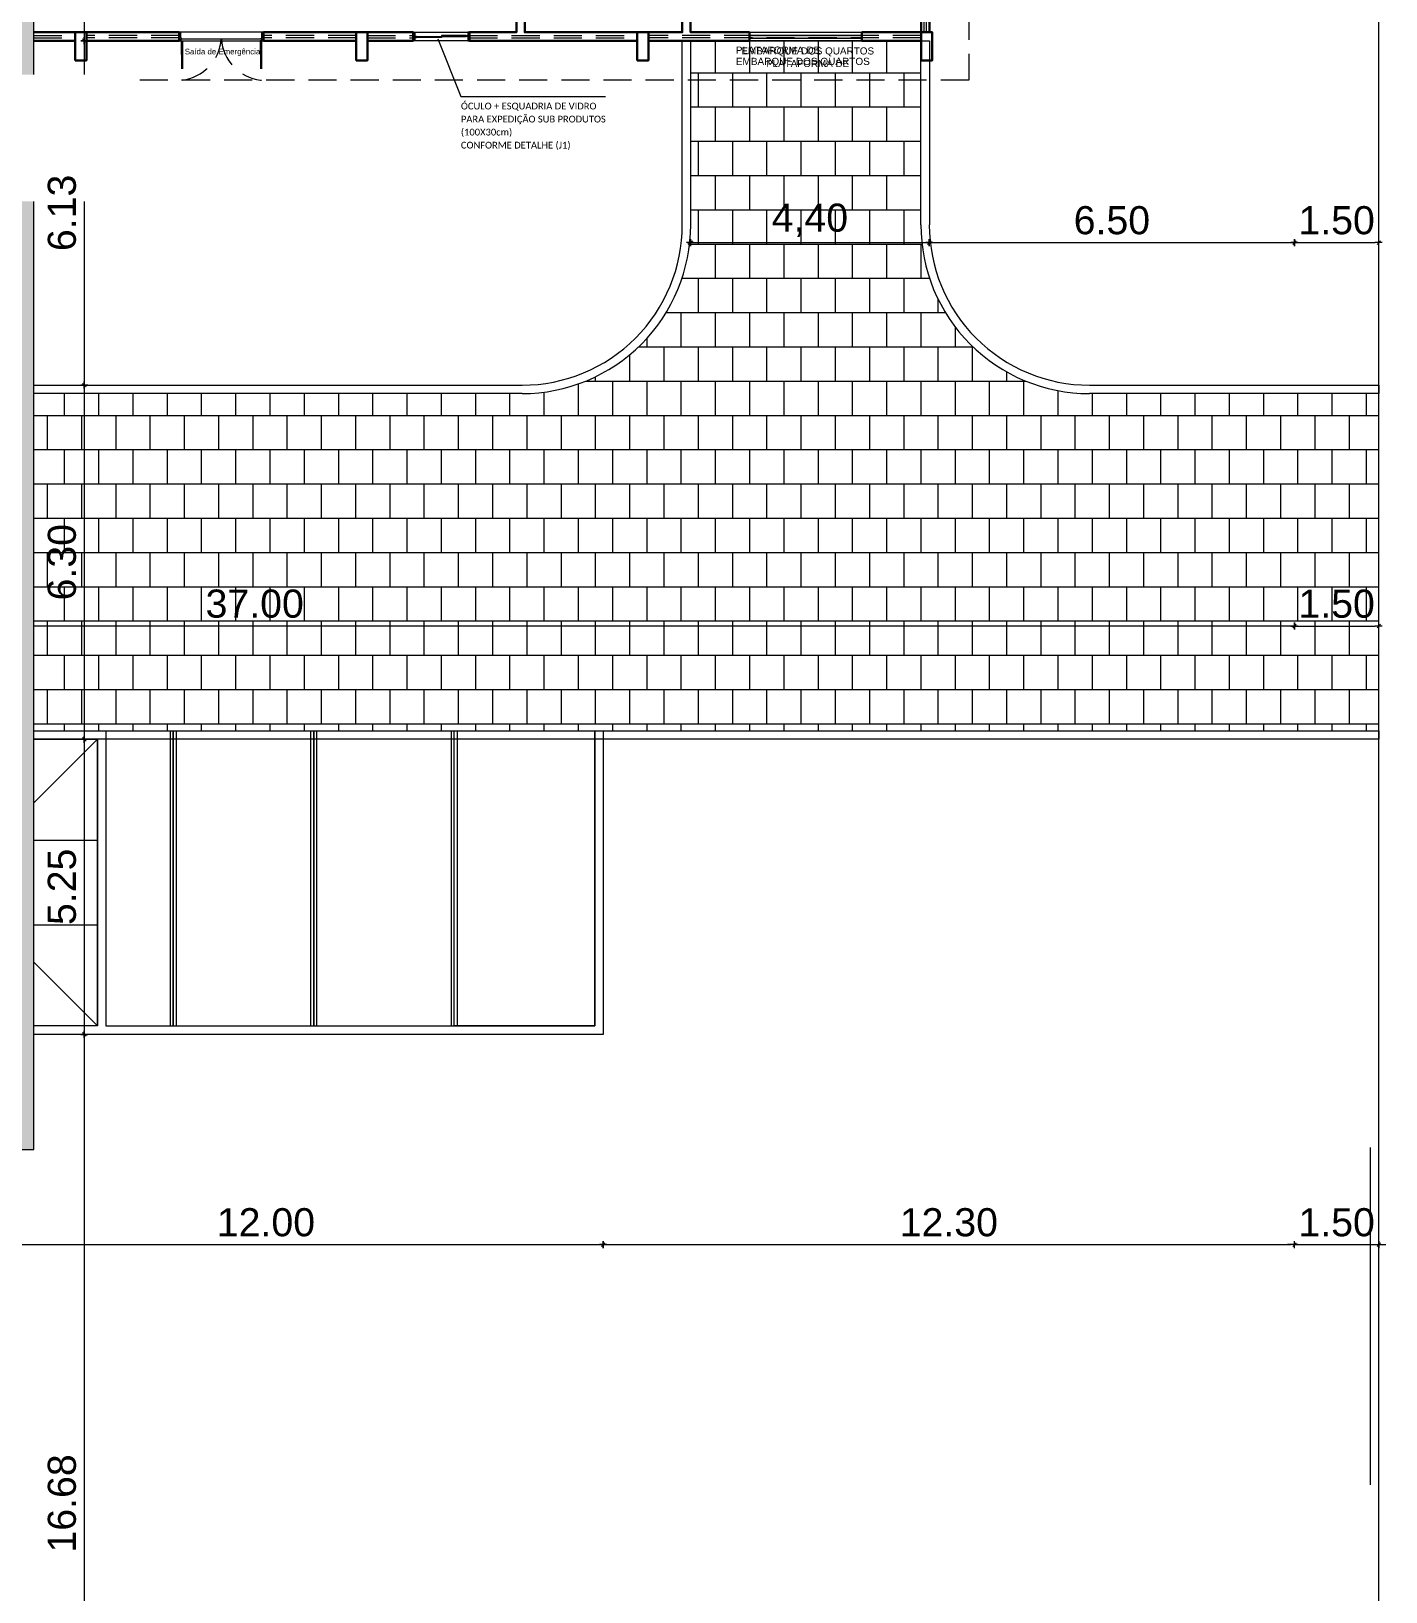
# Model space of a CAD drawing. Header units: metres. Extents: x 147 to 427, y -16 to 162.
# Drawn here: x 337.12 to 361.23, y 71.58 to 99.34 of the extents above; entities that cross this region are included whole.
import ezdxf

# ---------------------------------------------------------------- set-up
doc = ezdxf.new("R2010")
doc.units = ezdxf.units.M
doc.linetypes.add('IMPORT-Dashed _3_', pattern=[0.75, 0.5, -0.25])
doc.layers.add('1053_ARQ_BASE_MATADOURO_dwg', color=7, linetype='Continuous', lineweight=5, true_color=0x767676)
for name, color, linetype, lineweight in [('A-COTAS', 7, 'Continuous', 9), ('A-DETL', 7, 'Continuous', 5), ('A-DETL-GENF', 7, 'Continuous', 5), ('A-ESQ-PORTAS', 7, 'Continuous', 20), ('A-ESTRUTURA', 7, 'Continuous', 30), ('A-Hachuras', 7, 'Continuous', 5), ('A-PAREDE', 7, 'Continuous', 30), ('A-PISO', 7, 'Continuous', 5), ('A-PROJEÇÃO', 7, 'IMPORT-Dashed _3_', 15), ('A-TEXTO1', 7, 'Continuous', 5), ('A-VISTA01', 7, 'Continuous', 20), ('A-VISTA03', 7, 'Continuous', 9), ('A_PROJEÇÃO', 7, 'IMPORT-Dashed _3_', 5), ('G-ANNO-TEXT', 7, 'Continuous', 5), ('PDF_Text', 7, 'Continuous', 5)]:
    doc.layers.add(name, color=color, linetype=linetype, lineweight=lineweight)
doc.styles.add('Arial', font='arial.ttf', dxfattribs={"height": 0.1})
doc.styles.add('Arial_14', font='arial.ttf', dxfattribs={"height": 0.125436})
doc.styles.add('Arial_15', font='arial.ttf', dxfattribs={"height": 0.126202})
doc.styles.add('Arial_2', font='arial.ttf', dxfattribs={"height": 0.1275})
doc.styles.add('Arial_4', font='arial.ttf', dxfattribs={"height": 0.5})
doc.styles.add('Calibri_3', font='calibri.ttf', dxfattribs={"height": 0.12})
doc.styles.add('Century Gothic_B_2', font='GOTHICB.TTF', dxfattribs={"height": 1.5})

# ---------------------------------------------------------------- blocks, each defined once
blk = doc.blocks.new('1053_ARQ_BASE_MATADOURO_dwg_PORTA 150-4039615-TÉRREO 1_20 - Dependente 1')
at = {"layer": 'A-ESQ-PORTAS', "color": 253, "true_color": 0xaaaaaa}
for p, q in [((0.055, 0.853), (0.035, 0.853)), ((1.441, 0.853), (1.461, 0.853)), ((0.03, 0.125), (1.47, 0.125)), ((0.037, 0.15), (0.057, 0.15))]:
    blk.add_line(p, q, dxfattribs=at)
at = {"layer": 'A-ESQ-PORTAS', "color": 253, "true_color": 0xaaaaaa, "flags": 128}
for points in [[(1.463, 0.15), (1.443, 0.15), (0.03, 0.15), (0, 0.15)], [(0, 0), (0.03, 0), (1.47, 0), (1.5, 0)], [(0.03, 0.115), (0.03, 0.15), (0.03, 0.115), (0.04, 0.115), (0.04, 0.105), (0.03, 0.105), (0.03, 0)], [(1.47, 0.115), (1.46, 0.115), (1.46, 0.105), (1.47, 0.105), (1.47, 0)], [(1.5, 0.15), (1.47, 0.15), (1.47, 0.115), (1.47, 0.15)]]:
    blk.add_lwpolyline(points, dxfattribs=at)
at = {"layer": 'A-ESQ-PORTAS', "color": 253, "true_color": 0xaaaaaa}
for centre, start, end in [((0.033, 0.151), 90, 270), ((0.033, 0.151), 270, 90), ((1.467, 0.151), 90, 270), ((1.467, 0.151), 270, 90)]:
    blk.add_arc(centre, 0.003, start, end, dxfattribs=at)
at = {"layer": 'A-PROJEÇÃO', "color": 253, "true_color": 0xaaaaaa}
for p, q in [((0.037, 0.15), (0.035, 0.853)), ((0.057, 0.15), (0.055, 0.853)), ((1.443, 0.15), (1.441, 0.853)), ((1.463, 0.15), (1.461, 0.853))]:
    blk.add_line(p, q, dxfattribs=at)
for centre, start, end in [((-0.046, 0.061), 4.57, 82.747), ((1.546, 0.061), 97.253, 175.43)]:
    blk.add_arc(centre, 0.798, start, end, dxfattribs=at)
blk = doc.blocks.new('1053_ARQ_BASE_MATADOURO_dwg_Porta_de_Rolo-4039616-TÉRREO 1_20 - Dependente 1')
at = {"layer": 'A-ESQ-PORTAS', "true_color": 0xe2e2e2}
blk.add_hatch(color=254, dxfattribs=at).paths.add_polyline_path([(207811.35, 9278517.387), (207811.35, 9278517.337), (207813.35, 9278517.337), (207813.35, 9278517.387)])
at = {"layer": 'A-ESQ-PORTAS', "color": 253, "true_color": 0xaaaaaa, "flags": 128}
blk.add_lwpolyline([(207811.35, 9278517.337), (207813.35, 9278517.337), (207813.35, 9278517.387), (207811.35, 9278517.387)], close=True, dxfattribs=at)
blk = doc.blocks.new('1053_ARQ_BASE_MATADOURO_dwg_PU-Tick-4039619-TÉRREO 1_20 - Dependente 1')
at = {"layer": 'A-COTAS', "color": 253, "true_color": 0xaaaaaa}
for p, q in [((1, 0), (-1, 0)), ((-0.5, -0.5), (0.5, 0.5)), ((0, -1), (0, 1))]:
    blk.add_line(p, q, dxfattribs=at)
blk = doc.blocks.new('1053_ARQ_BASE_MATADOURO_dwg_arq geral tgov-4039641-TÉRREO 1_20 - Dependente 1')
at = {"color": 253, "lineweight": 5, "true_color": 0xaaaaaa}
for p, q in [((38.567, 9.856), (47.259, 9.856)), ((47.259, 9.706), (38.567, 9.706)), ((62.5, -9.706), (62.5, -3.556)), ((62.35, -9.706), (62.35, -3.706))]:
    blk.add_line(p, q, dxfattribs=at)
at = {"color": 253, "lineweight": 5, "true_color": 0xaaaaaa, "flags": 128}
blk.add_lwpolyline([(-62.5, 40), (-62.5, -40), (62.5, -40), (62.5, 40)], close=True, dxfattribs=at)
for points in [[(50.107, 12.708), (50.107, 15.983), (50.255, 15.983), (50.255, 12.708)], [(54.355, 15.633), (54.355, 15.983), (50.255, 15.983)], [(54.352, 12.708), (54.352, 15.983), (54.505, 15.983), (54.505, 12.708)], [(57.35, 9.856), (62.5, 9.856), (62.5, 9.706), (57.35, 9.706)], [(38.567, 3.707), (62.5, 3.707), (62.5, 3.556), (38.567, 3.556)]]:
    blk.add_lwpolyline(points, dxfattribs=at)
at = {"color": 253, "lineweight": 5, "true_color": 0xaaaaaa}
for centre, radius, start, end in [((47.257, 12.706), 2.85, 270.0393, 0.0408), ((47.257, 12.706), 3, 270.0393, 0.0408), ((57.352, 12.706), 3, 179.9592, 269.9607), ((57.352, 12.706), 2.85, 179.9592, 269.9607)]:
    blk.add_arc(centre, radius, start, end, dxfattribs=at)
at = {"layer": 'A-COTAS', "color": 253, "true_color": 0xaaaaaa}
for p, q in [((39.466, 25.126), (39.466, 16.046)), ((39.466, 15.921), (39.466, 9.918)), ((50.317, 12.391), (54.439, 12.391)), ((54.564, 12.391), (60.938, 12.391)), ((61.063, 12.391), (62.437, 12.391)), ((39.466, 9.793), (39.466, 3.619)), ((60.938, 5.571), (38.567, 5.571)), ((61.063, 5.571), (62.437, 5.571)), ((39.466, 3.494), (39.466, -1.631)), ((39.466, -1.756), (39.466, -18.316)), ((36.761, -5.433), (48.637, -5.433)), ((61, -5.433), (62.5, -5.433)), ((62.562, -5.433), (62.625, -5.433))]:
    blk.add_line(p, q, dxfattribs=at)
at = {"layer": 'A-COTAS', "color": 253, "true_color": 0xaaaaaa, "flags": 128}
blk.add_lwpolyline([(48.762, -5.433), (60.938, -5.433), (60.875, -5.433)], dxfattribs=at)
at = {"layer": 'A-ESQ-PORTAS', "color": 253, "true_color": 0xaaaaaa}
for p, q in [((38.567, 3.707), (39.849, 3.707)), ((39.699, 1.757), (38.567, 1.757)), ((38.567, -0.411), (39.699, -1.543))]:
    blk.add_line(p, q, dxfattribs=at)
at = {"layer": 'A-ESQ-PORTAS', "color": 253, "true_color": 0xaaaaaa, "flags": 128}
for points in [[(39.849, -1.543), (48.549, -1.543), (48.549, 3.707), (48.699, 3.707), (48.699, 3.557), (48.699, -1.693), (38.567, -1.693)], [(38.567, 3.557), (39.699, 3.557), (39.699, -1.543), (38.567, -1.543)], [(39.699, -1.543), (39.699, 3.557), (38.567, 2.424)], [(38.567, 0.257), (39.699, 0.257), (39.699, 1.757)]]:
    blk.add_lwpolyline(points, dxfattribs=at)
at = {"layer": 'A-ESTRUTURA', "color": 253, "true_color": 0xaaaaaa, "flags": 128}
for points in [[(39.305, 15.633), (39.305, 16.133), (39.505, 16.133), (39.505, 15.633)], [(44.305, 15.633), (44.305, 16.133), (44.505, 16.133), (44.505, 15.633)], [(49.305, 15.633), (49.305, 16.133), (49.505, 16.133), (49.505, 15.633)], [(54.355, 15.633), (54.355, 16.133), (54.555, 16.133), (54.555, 15.633)]]:
    blk.add_lwpolyline(points, close=True, dxfattribs=at)
at = {"layer": 'A-Hachuras', "color": 253, "true_color": 0xaaaaaa, "flags": 128}
for points in [[(39.849, 3.707), (39.849, -1.543), (41.049, -1.543), (41.049, 3.707)], [(40.999, -1.543), (40.999, 3.707), (41.099, 3.707), (41.099, -1.543)], [(41.049, 3.707), (41.049, -1.543), (43.549, -1.543), (43.549, 3.707), (43.549, -1.543), (46.049, -1.543), (46.049, 3.707)], [(43.499, -1.543), (43.499, 3.707), (43.599, 3.707), (43.599, -1.543)], [(45.999, -1.543), (45.999, 3.707), (46.099, 3.707), (46.099, -1.543)], [(48.549, 3.707), (48.549, -1.543), (46.049, -1.543), (46.049, 3.707)]]:
    blk.add_lwpolyline(points, dxfattribs=at)
at = {"layer": 'A-PAREDE', "color": 253, "true_color": 0xaaaaaa}
for p, q in [((54.505, 25.038), (54.505, 16.133)), ((39.305, 16.133), (38.567, 16.133)), ((38.567, 15.983), (39.305, 15.983))]:
    blk.add_line(p, q, dxfattribs=at)
at = {"layer": 'A-PAREDE', "color": 253, "true_color": 0xaaaaaa, "flags": 128}
for points in [[(49.505, 25.038), (50.105, 25.038), (50.105, 23.038), (50.255, 23.038), (50.255, 25.038), (54.355, 25.038), (54.355, 16.133), (53.302, 16.133), (53.302, 15.983), (54.355, 15.983)], [(49.505, 15.983), (51.302, 15.983), (51.302, 16.133), (50.255, 16.133), (50.255, 17.038), (50.105, 17.038), (50.105, 16.133), (49.505, 16.133)], [(49.305, 16.133), (47.305, 16.133), (47.305, 16.723), (47.155, 16.723), (47.155, 16.133), (46.567, 16.133), (46.32, 16.133)], [(39.505, 15.983), (41.155, 15.983), (41.155, 16.133), (39.505, 16.133)], [(44.305, 16.133), (42.655, 16.133), (42.655, 15.983), (44.305, 15.983)], [(44.505, 15.983), (45.32, 15.983), (45.32, 16.133), (44.505, 16.133)], [(49.305, 15.983), (47.305, 15.983), (46.567, 15.983), (46.32, 15.983), (46.32, 16.133)]]:
    blk.add_lwpolyline(points, dxfattribs=at)
at = {"layer": 'A-PISO', "color": 253, "true_color": 0xaaaaaa}
for p, q in [((51.29, 16.133), (53.302, 16.133)), ((50.699, 15.414), (50.699, 15.983)), ((51.29, 15.983), (53.302, 15.983)), ((51.308, 15.414), (51.308, 15.983)), ((51.918, 15.414), (51.918, 15.983)), ((52.528, 15.414), (52.528, 15.983)), ((53.137, 15.414), (53.137, 15.983)), ((53.747, 15.414), (53.747, 15.983)), ((50.255, 15.414), (54.354, 15.414)), ((50.394, 14.805), (50.394, 15.414)), ((51.004, 14.805), (51.004, 15.414)), ((51.613, 14.805), (51.613, 15.414)), ((52.223, 14.805), (52.223, 15.414)), ((52.832, 14.805), (52.832, 15.414)), ((53.442, 14.805), (53.442, 15.414)), ((54.052, 14.805), (54.052, 15.414)), ((50.256, 14.805), (54.354, 14.805)), ((50.699, 14.195), (50.699, 14.805)), ((51.308, 14.195), (51.308, 14.805)), ((51.918, 14.195), (51.918, 14.805)), ((52.528, 14.195), (52.528, 14.805)), ((53.137, 14.195), (53.137, 14.805)), ((53.747, 14.195), (53.747, 14.805)), ((50.256, 14.195), (54.353, 14.195)), ((50.394, 13.585), (50.394, 14.195)), ((51.004, 13.585), (51.004, 14.195)), ((51.613, 13.585), (51.613, 14.195)), ((52.223, 13.585), (52.223, 14.195)), ((52.832, 13.585), (52.832, 14.195)), ((53.442, 13.585), (53.442, 14.195)), ((54.052, 13.585), (54.052, 14.195)), ((50.257, 13.585), (54.353, 13.585)), ((50.699, 12.976), (50.699, 13.585)), ((51.308, 12.976), (51.308, 13.585)), ((51.918, 12.976), (51.918, 13.585)), ((52.528, 12.976), (52.528, 13.585)), ((53.137, 12.976), (53.137, 13.585)), ((53.747, 12.976), (53.747, 13.585)), ((50.257, 12.976), (54.352, 12.976)), ((50.394, 12.366), (50.394, 12.976)), ((51.004, 12.366), (51.004, 12.976)), ((51.613, 12.366), (51.613, 12.976)), ((52.223, 12.366), (52.223, 12.976)), ((52.832, 12.366), (52.832, 12.976)), ((53.442, 12.366), (53.442, 12.976)), ((54.052, 12.366), (54.052, 12.976)), ((50.238, 12.366), (54.371, 12.366)), ((50.699, 11.757), (50.699, 12.366)), ((51.308, 11.757), (51.308, 12.366)), ((51.918, 11.757), (51.918, 12.366)), ((52.528, 11.757), (52.528, 12.366)), ((53.137, 11.757), (53.137, 12.366)), ((53.747, 11.757), (53.747, 12.366)), ((54.356, 11.757), (54.356, 12.366)), ((50.103, 11.757), (54.506, 11.757)), ((50.394, 11.147), (50.394, 11.757)), ((51.004, 11.147), (51.004, 11.757)), ((51.613, 11.147), (51.613, 11.757)), ((52.223, 11.147), (52.223, 11.757)), ((52.832, 11.147), (52.832, 11.757)), ((53.442, 11.147), (53.442, 11.757)), ((54.052, 11.147), (54.052, 11.757)), ((49.82, 11.147), (54.789, 11.147)), ((50.089, 10.537), (50.089, 11.147)), ((50.699, 10.537), (50.699, 11.147)), ((51.308, 10.537), (51.308, 11.147)), ((51.918, 10.537), (51.918, 11.147)), ((52.528, 10.537), (52.528, 11.147)), ((53.137, 10.537), (53.137, 11.147)), ((53.747, 10.537), (53.747, 11.147)), ((54.356, 10.537), (54.356, 11.147)), ((54.661, 11.147), (54.661, 11.379)), ((54.966, 10.537), (54.966, 10.887)), ((49.48, 10.537), (49.48, 10.691)), ((49.175, 9.928), (49.175, 10.399)), ((49.33, 10.537), (55.279, 10.537)), ((49.784, 9.928), (49.784, 10.537)), ((50.394, 9.928), (50.394, 10.537)), ((51.004, 9.928), (51.004, 10.537)), ((51.613, 9.928), (51.613, 10.537)), ((52.223, 9.928), (52.223, 10.537)), ((52.832, 9.928), (52.832, 10.537)), ((53.442, 9.928), (53.442, 10.537)), ((54.052, 9.928), (54.052, 10.537)), ((54.661, 9.928), (54.661, 10.537)), ((55.271, 9.928), (55.271, 10.537)), ((48.565, 9.928), (48.565, 10.006)), ((55.88, 9.928), (55.88, 10.092)), ((47.651, 9.318), (47.651, 9.732)), ((48.26, 9.318), (48.26, 9.879)), ((48.39, 9.928), (56.22, 9.928)), ((48.87, 9.318), (48.87, 9.928)), ((49.48, 9.318), (49.48, 9.928)), ((50.089, 9.318), (50.089, 9.928)), ((50.699, 9.318), (50.699, 9.928)), ((51.308, 9.318), (51.308, 9.928)), ((51.918, 9.318), (51.918, 9.928)), ((52.528, 9.318), (52.528, 9.928)), ((53.137, 9.318), (53.137, 9.928)), ((53.747, 9.318), (53.747, 9.928)), ((54.356, 9.318), (54.356, 9.928)), ((54.966, 9.318), (54.966, 9.928)), ((55.576, 9.318), (55.576, 9.928)), ((56.185, 9.318), (56.185, 9.928)), ((56.795, 9.318), (56.795, 9.758)), ((39.116, 9.318), (39.116, 9.706)), ((39.726, 9.318), (39.726, 9.706)), ((40.336, 9.318), (40.336, 9.706)), ((40.945, 9.318), (40.945, 9.706)), ((41.555, 9.318), (41.555, 9.706)), ((42.164, 9.318), (42.164, 9.706)), ((42.774, 9.318), (42.774, 9.706)), ((43.384, 9.318), (43.384, 9.706)), ((43.993, 9.318), (43.993, 9.706)), ((44.603, 9.318), (44.603, 9.706)), ((45.212, 9.318), (45.212, 9.706)), ((45.822, 9.318), (45.822, 9.706)), ((46.432, 9.318), (46.432, 9.706)), ((47.041, 9.318), (47.041, 9.706)), ((57.404, 9.318), (57.404, 9.706)), ((58.014, 9.318), (58.014, 9.706)), ((58.624, 9.318), (58.624, 9.706)), ((59.233, 9.318), (59.233, 9.706)), ((59.843, 9.318), (59.843, 9.706)), ((60.452, 9.318), (60.452, 9.706)), ((61.062, 9.318), (61.062, 9.706)), ((61.672, 9.318), (61.672, 9.706)), ((62.281, 9.318), (62.281, 9.706)), ((38.567, 9.318), (62.5, 9.318)), ((38.812, 8.709), (38.812, 9.318)), ((39.421, 8.709), (39.421, 9.318)), ((40.031, 8.709), (40.031, 9.318)), ((40.64, 8.709), (40.64, 9.318)), ((41.25, 8.709), (41.25, 9.318)), ((41.86, 8.709), (41.86, 9.318)), ((42.469, 8.709), (42.469, 9.318)), ((43.079, 8.709), (43.079, 9.318)), ((43.688, 8.709), (43.688, 9.318)), ((44.298, 8.709), (44.298, 9.318)), ((44.908, 8.709), (44.908, 9.318)), ((45.517, 8.709), (45.517, 9.318)), ((46.127, 8.709), (46.127, 9.318)), ((46.736, 8.709), (46.736, 9.318)), ((47.346, 8.709), (47.346, 9.318)), ((47.956, 8.709), (47.956, 9.318)), ((48.565, 8.709), (48.565, 9.318)), ((49.175, 8.709), (49.175, 9.318)), ((49.784, 8.709), (49.784, 9.318)), ((50.394, 8.709), (50.394, 9.318)), ((51.004, 8.709), (51.004, 9.318)), ((51.613, 8.709), (51.613, 9.318)), ((52.223, 8.709), (52.223, 9.318)), ((52.832, 8.709), (52.832, 9.318)), ((53.442, 8.709), (53.442, 9.318)), ((54.052, 8.709), (54.052, 9.318)), ((54.661, 8.709), (54.661, 9.318)), ((55.271, 8.709), (55.271, 9.318)), ((55.88, 8.709), (55.88, 9.318)), ((56.49, 8.709), (56.49, 9.318)), ((57.1, 8.709), (57.1, 9.318)), ((57.709, 8.709), (57.709, 9.318)), ((58.319, 8.709), (58.319, 9.318)), ((58.928, 8.709), (58.928, 9.318)), ((59.538, 8.709), (59.538, 9.318)), ((60.148, 8.709), (60.148, 9.318)), ((60.757, 8.709), (60.757, 9.318)), ((61.367, 8.709), (61.367, 9.318)), ((61.976, 8.709), (61.976, 9.318)), ((38.567, 8.709), (62.5, 8.709)), ((39.116, 8.099), (39.116, 8.709)), ((39.726, 8.099), (39.726, 8.709)), ((40.336, 8.099), (40.336, 8.709)), ((40.945, 8.099), (40.945, 8.709)), ((41.555, 8.099), (41.555, 8.709)), ((42.164, 8.099), (42.164, 8.709)), ((42.774, 8.099), (42.774, 8.709)), ((43.384, 8.099), (43.384, 8.709)), ((43.993, 8.099), (43.993, 8.709)), ((44.603, 8.099), (44.603, 8.709)), ((45.212, 8.099), (45.212, 8.709)), ((45.822, 8.099), (45.822, 8.709)), ((46.432, 8.099), (46.432, 8.709)), ((47.041, 8.099), (47.041, 8.709)), ((47.651, 8.099), (47.651, 8.709)), ((48.26, 8.099), (48.26, 8.709)), ((48.87, 8.099), (48.87, 8.709)), ((49.48, 8.099), (49.48, 8.709)), ((50.089, 8.099), (50.089, 8.709)), ((50.699, 8.099), (50.699, 8.709)), ((51.308, 8.099), (51.308, 8.709)), ((51.918, 8.099), (51.918, 8.709)), ((52.528, 8.099), (52.528, 8.709)), ((53.137, 8.099), (53.137, 8.709)), ((53.747, 8.099), (53.747, 8.709)), ((54.356, 8.099), (54.356, 8.709)), ((54.966, 8.099), (54.966, 8.709)), ((55.576, 8.099), (55.576, 8.709)), ((56.185, 8.099), (56.185, 8.709)), ((56.795, 8.099), (56.795, 8.709)), ((57.404, 8.099), (57.404, 8.709)), ((58.014, 8.099), (58.014, 8.709)), ((58.624, 8.099), (58.624, 8.709)), ((59.233, 8.099), (59.233, 8.709)), ((59.843, 8.099), (59.843, 8.709)), ((60.452, 8.099), (60.452, 8.709)), ((61.062, 8.099), (61.062, 8.709)), ((61.672, 8.099), (61.672, 8.709)), ((62.281, 8.099), (62.281, 8.709)), ((38.567, 8.099), (62.5, 8.099)), ((38.812, 7.489), (38.812, 8.099)), ((39.421, 7.489), (39.421, 8.099)), ((40.031, 7.489), (40.031, 8.099)), ((40.64, 7.489), (40.64, 8.099)), ((41.25, 7.489), (41.25, 8.099)), ((41.86, 7.489), (41.86, 8.099)), ((42.469, 7.489), (42.469, 8.099)), ((43.079, 7.489), (43.079, 8.099)), ((43.688, 7.489), (43.688, 8.099)), ((44.298, 7.489), (44.298, 8.099)), ((44.908, 7.489), (44.908, 8.099)), ((45.517, 7.489), (45.517, 8.099)), ((46.127, 7.489), (46.127, 8.099)), ((46.736, 7.489), (46.736, 8.099)), ((47.346, 7.489), (47.346, 8.099)), ((47.956, 7.489), (47.956, 8.099)), ((48.565, 7.489), (48.565, 8.099)), ((49.175, 7.489), (49.175, 8.099)), ((49.784, 7.489), (49.784, 8.099)), ((50.394, 7.489), (50.394, 8.099)), ((51.004, 7.489), (51.004, 8.099)), ((51.613, 7.489), (51.613, 8.099)), ((52.223, 7.489), (52.223, 8.099)), ((52.832, 7.489), (52.832, 8.099)), ((53.442, 7.489), (53.442, 8.099)), ((54.052, 7.489), (54.052, 8.099)), ((54.661, 7.489), (54.661, 8.099)), ((55.271, 7.489), (55.271, 8.099)), ((55.88, 7.489), (55.88, 8.099)), ((56.49, 7.489), (56.49, 8.099)), ((57.1, 7.489), (57.1, 8.099)), ((57.709, 7.489), (57.709, 8.099)), ((58.319, 7.489), (58.319, 8.099)), ((58.928, 7.489), (58.928, 8.099)), ((59.538, 7.489), (59.538, 8.099)), ((60.148, 7.489), (60.148, 8.099)), ((60.757, 7.489), (60.757, 8.099)), ((61.367, 7.489), (61.367, 8.099)), ((61.976, 7.489), (61.976, 8.099)), ((38.567, 7.489), (62.5, 7.489)), ((39.116, 6.88), (39.116, 7.489)), ((39.726, 6.88), (39.726, 7.489)), ((40.336, 6.88), (40.336, 7.489)), ((40.945, 6.88), (40.945, 7.489)), ((41.555, 6.88), (41.555, 7.489)), ((42.164, 6.88), (42.164, 7.489)), ((42.774, 6.88), (42.774, 7.489)), ((43.384, 6.88), (43.384, 7.489)), ((43.993, 6.88), (43.993, 7.489)), ((44.603, 6.88), (44.603, 7.489)), ((45.212, 6.88), (45.212, 7.489)), ((45.822, 6.88), (45.822, 7.489)), ((46.432, 6.88), (46.432, 7.489)), ((47.041, 6.88), (47.041, 7.489)), ((47.651, 6.88), (47.651, 7.489)), ((48.26, 6.88), (48.26, 7.489)), ((48.87, 6.88), (48.87, 7.489)), ((49.48, 6.88), (49.48, 7.489)), ((50.089, 6.88), (50.089, 7.489)), ((50.699, 6.88), (50.699, 7.489)), ((51.308, 6.88), (51.308, 7.489)), ((51.918, 6.88), (51.918, 7.489)), ((52.528, 6.88), (52.528, 7.489)), ((53.137, 6.88), (53.137, 7.489)), ((53.747, 6.88), (53.747, 7.489)), ((54.356, 6.88), (54.356, 7.489)), ((54.966, 6.88), (54.966, 7.489)), ((55.576, 6.88), (55.576, 7.489)), ((56.185, 6.88), (56.185, 7.489)), ((56.795, 6.88), (56.795, 7.489)), ((57.404, 6.88), (57.404, 7.489)), ((58.014, 6.88), (58.014, 7.489)), ((58.624, 6.88), (58.624, 7.489)), ((59.233, 6.88), (59.233, 7.489)), ((59.843, 6.88), (59.843, 7.489)), ((60.452, 6.88), (60.452, 7.489)), ((61.062, 6.88), (61.062, 7.489)), ((61.672, 6.88), (61.672, 7.489)), ((62.281, 6.88), (62.281, 7.489)), ((38.567, 6.88), (62.5, 6.88)), ((38.812, 6.27), (38.812, 6.88)), ((39.421, 6.27), (39.421, 6.88)), ((40.031, 6.27), (40.031, 6.88)), ((40.64, 6.27), (40.64, 6.88)), ((41.25, 6.27), (41.25, 6.88)), ((41.86, 6.27), (41.86, 6.88)), ((42.469, 6.27), (42.469, 6.88)), ((43.079, 6.27), (43.079, 6.88)), ((43.688, 6.27), (43.688, 6.88)), ((44.298, 6.27), (44.298, 6.88)), ((44.908, 6.27), (44.908, 6.88)), ((45.517, 6.27), (45.517, 6.88)), ((46.127, 6.27), (46.127, 6.88)), ((46.736, 6.27), (46.736, 6.88)), ((47.346, 6.27), (47.346, 6.88)), ((47.956, 6.27), (47.956, 6.88)), ((48.565, 6.27), (48.565, 6.88)), ((49.175, 6.27), (49.175, 6.88)), ((49.784, 6.27), (49.784, 6.88)), ((50.394, 6.27), (50.394, 6.88)), ((51.004, 6.27), (51.004, 6.88)), ((51.613, 6.27), (51.613, 6.88)), ((52.223, 6.27), (52.223, 6.88)), ((52.832, 6.27), (52.832, 6.88)), ((53.442, 6.27), (53.442, 6.88)), ((54.052, 6.27), (54.052, 6.88)), ((54.661, 6.27), (54.661, 6.88)), ((55.271, 6.27), (55.271, 6.88)), ((55.88, 6.27), (55.88, 6.88)), ((56.49, 6.27), (56.49, 6.88)), ((57.1, 6.27), (57.1, 6.88)), ((57.709, 6.27), (57.709, 6.88)), ((58.319, 6.27), (58.319, 6.88)), ((58.928, 6.27), (58.928, 6.88)), ((59.538, 6.27), (59.538, 6.88)), ((60.148, 6.27), (60.148, 6.88)), ((60.757, 6.27), (60.757, 6.88)), ((61.367, 6.27), (61.367, 6.88)), ((61.976, 6.27), (61.976, 6.88)), ((38.567, 6.27), (62.5, 6.27)), ((39.116, 5.661), (39.116, 6.27)), ((39.726, 5.661), (39.726, 6.27)), ((40.336, 5.661), (40.336, 6.27)), ((40.945, 5.661), (40.945, 6.27)), ((41.555, 5.661), (41.555, 6.27)), ((42.164, 5.661), (42.164, 6.27)), ((42.774, 5.661), (42.774, 6.27)), ((43.384, 5.661), (43.384, 6.27)), ((43.993, 5.661), (43.993, 6.27)), ((44.603, 5.661), (44.603, 6.27)), ((45.212, 5.661), (45.212, 6.27)), ((45.822, 5.661), (45.822, 6.27)), ((46.432, 5.661), (46.432, 6.27)), ((47.041, 5.661), (47.041, 6.27)), ((47.651, 5.661), (47.651, 6.27)), ((48.26, 5.661), (48.26, 6.27)), ((48.87, 5.661), (48.87, 6.27)), ((49.48, 5.661), (49.48, 6.27)), ((50.089, 5.661), (50.089, 6.27)), ((50.699, 5.661), (50.699, 6.27)), ((51.308, 5.661), (51.308, 6.27)), ((51.918, 5.661), (51.918, 6.27)), ((52.528, 5.661), (52.528, 6.27)), ((53.137, 5.661), (53.137, 6.27)), ((53.747, 5.661), (53.747, 6.27)), ((54.356, 5.661), (54.356, 6.27)), ((54.966, 5.661), (54.966, 6.27)), ((55.576, 5.661), (55.576, 6.27)), ((56.185, 5.661), (56.185, 6.27)), ((56.795, 5.661), (56.795, 6.27)), ((57.404, 5.661), (57.404, 6.27)), ((58.014, 5.661), (58.014, 6.27)), ((58.624, 5.661), (58.624, 6.27)), ((59.233, 5.661), (59.233, 6.27)), ((59.843, 5.661), (59.843, 6.27)), ((60.452, 5.661), (60.452, 6.27)), ((61.062, 5.661), (61.062, 6.27)), ((61.672, 5.661), (61.672, 6.27)), ((62.281, 5.661), (62.281, 6.27)), ((38.567, 5.661), (62.5, 5.661)), ((38.812, 5.051), (38.812, 5.661)), ((39.421, 5.051), (39.421, 5.661)), ((40.031, 5.051), (40.031, 5.661)), ((40.64, 5.051), (40.64, 5.661)), ((41.25, 5.051), (41.25, 5.661)), ((41.86, 5.051), (41.86, 5.661)), ((42.469, 5.051), (42.469, 5.661)), ((43.079, 5.051), (43.079, 5.661)), ((43.688, 5.051), (43.688, 5.661)), ((44.298, 5.051), (44.298, 5.661)), ((44.908, 5.051), (44.908, 5.661)), ((45.517, 5.051), (45.517, 5.661)), ((46.127, 5.051), (46.127, 5.661)), ((46.736, 5.051), (46.736, 5.661)), ((47.346, 5.051), (47.346, 5.661)), ((47.956, 5.051), (47.956, 5.661)), ((48.565, 5.051), (48.565, 5.661)), ((49.175, 5.051), (49.175, 5.661)), ((49.784, 5.051), (49.784, 5.661)), ((50.394, 5.051), (50.394, 5.661)), ((51.004, 5.051), (51.004, 5.661)), ((51.613, 5.051), (51.613, 5.661)), ((52.223, 5.051), (52.223, 5.661)), ((52.832, 5.051), (52.832, 5.661)), ((53.442, 5.051), (53.442, 5.661)), ((54.052, 5.051), (54.052, 5.661)), ((54.661, 5.051), (54.661, 5.661)), ((55.271, 5.051), (55.271, 5.661)), ((55.88, 5.051), (55.88, 5.661)), ((56.49, 5.051), (56.49, 5.661)), ((57.1, 5.051), (57.1, 5.661)), ((57.709, 5.051), (57.709, 5.661)), ((58.319, 5.051), (58.319, 5.661)), ((58.928, 5.051), (58.928, 5.661)), ((59.538, 5.051), (59.538, 5.661)), ((60.148, 5.051), (60.148, 5.661)), ((60.757, 5.051), (60.757, 5.661)), ((61.367, 5.051), (61.367, 5.661)), ((61.976, 5.051), (61.976, 5.661)), ((38.567, 5.051), (62.5, 5.051)), ((39.116, 4.441), (39.116, 5.051)), ((39.726, 4.441), (39.726, 5.051)), ((40.336, 4.441), (40.336, 5.051)), ((40.945, 4.441), (40.945, 5.051)), ((41.555, 4.441), (41.555, 5.051)), ((42.164, 4.441), (42.164, 5.051)), ((42.774, 4.441), (42.774, 5.051)), ((43.384, 4.441), (43.384, 5.051)), ((43.993, 4.441), (43.993, 5.051)), ((44.603, 4.441), (44.603, 5.051)), ((45.212, 4.441), (45.212, 5.051)), ((45.822, 4.441), (45.822, 5.051)), ((46.432, 4.441), (46.432, 5.051)), ((47.041, 4.441), (47.041, 5.051)), ((47.651, 4.441), (47.651, 5.051)), ((48.26, 4.441), (48.26, 5.051)), ((48.87, 4.441), (48.87, 5.051)), ((49.48, 4.441), (49.48, 5.051)), ((50.089, 4.441), (50.089, 5.051)), ((50.699, 4.441), (50.699, 5.051)), ((51.308, 4.441), (51.308, 5.051)), ((51.918, 4.441), (51.918, 5.051)), ((52.528, 4.441), (52.528, 5.051)), ((53.137, 4.441), (53.137, 5.051)), ((53.747, 4.441), (53.747, 5.051)), ((54.356, 4.441), (54.356, 5.051)), ((54.966, 4.441), (54.966, 5.051)), ((55.576, 4.441), (55.576, 5.051)), ((56.185, 4.441), (56.185, 5.051)), ((56.795, 4.441), (56.795, 5.051)), ((57.404, 4.441), (57.404, 5.051)), ((58.014, 4.441), (58.014, 5.051)), ((58.624, 4.441), (58.624, 5.051)), ((59.233, 4.441), (59.233, 5.051)), ((59.843, 4.441), (59.843, 5.051)), ((60.452, 4.441), (60.452, 5.051)), ((61.062, 4.441), (61.062, 5.051)), ((61.672, 4.441), (61.672, 5.051)), ((62.281, 4.441), (62.281, 5.051)), ((38.567, 4.441), (62.5, 4.441)), ((38.812, 3.832), (38.812, 4.441)), ((39.421, 3.832), (39.421, 4.441)), ((40.031, 3.832), (40.031, 4.441)), ((40.64, 3.832), (40.64, 4.441)), ((41.25, 3.832), (41.25, 4.441)), ((41.86, 3.832), (41.86, 4.441)), ((42.469, 3.832), (42.469, 4.441)), ((43.079, 3.832), (43.079, 4.441)), ((43.688, 3.832), (43.688, 4.441)), ((44.298, 3.832), (44.298, 4.441)), ((44.908, 3.832), (44.908, 4.441)), ((45.517, 3.832), (45.517, 4.441)), ((46.127, 3.832), (46.127, 4.441)), ((46.736, 3.832), (46.736, 4.441)), ((47.346, 3.832), (47.346, 4.441)), ((47.956, 3.832), (47.956, 4.441)), ((48.565, 3.832), (48.565, 4.441)), ((49.175, 3.832), (49.175, 4.441)), ((49.784, 3.832), (49.784, 4.441)), ((50.394, 3.832), (50.394, 4.441)), ((51.004, 3.832), (51.004, 4.441)), ((51.613, 3.832), (51.613, 4.441)), ((52.223, 3.832), (52.223, 4.441)), ((52.832, 3.832), (52.832, 4.441)), ((53.442, 3.832), (53.442, 4.441)), ((54.052, 3.832), (54.052, 4.441)), ((54.661, 3.832), (54.661, 4.441)), ((55.271, 3.832), (55.271, 4.441)), ((55.88, 3.832), (55.88, 4.441)), ((56.49, 3.832), (56.49, 4.441)), ((57.1, 3.832), (57.1, 4.441)), ((57.709, 3.832), (57.709, 4.441)), ((58.319, 3.832), (58.319, 4.441)), ((58.928, 3.832), (58.928, 4.441)), ((59.538, 3.832), (59.538, 4.441)), ((60.148, 3.832), (60.148, 4.441)), ((60.757, 3.832), (60.757, 4.441)), ((61.367, 3.832), (61.367, 4.441)), ((61.976, 3.832), (61.976, 4.441)), ((38.567, 3.832), (62.5, 3.832)), ((39.116, 3.706), (39.116, 3.832)), ((39.726, 3.706), (39.726, 3.832)), ((40.336, 3.706), (40.336, 3.832)), ((40.945, 3.706), (40.945, 3.832)), ((41.555, 3.707), (41.555, 3.832)), ((42.164, 3.706), (42.164, 3.832)), ((42.774, 3.706), (42.774, 3.832)), ((43.384, 3.706), (43.384, 3.832)), ((43.993, 3.707), (43.993, 3.832)), ((44.603, 3.706), (44.603, 3.832)), ((45.212, 3.706), (45.212, 3.832)), ((45.822, 3.706), (45.822, 3.832)), ((46.432, 3.707), (46.432, 3.832)), ((47.041, 3.706), (47.041, 3.832)), ((47.651, 3.706), (47.651, 3.832)), ((48.26, 3.706), (48.26, 3.832)), ((48.87, 3.706), (48.87, 3.832)), ((49.48, 3.706), (49.48, 3.832)), ((50.089, 3.706), (50.089, 3.832)), ((50.699, 3.706), (50.699, 3.832)), ((51.308, 3.706), (51.308, 3.832)), ((51.918, 3.706), (51.918, 3.832)), ((52.528, 3.706), (52.528, 3.832)), ((53.137, 3.706), (53.137, 3.832)), ((53.747, 3.706), (53.747, 3.832)), ((54.356, 3.706), (54.356, 3.832)), ((54.966, 3.706), (54.966, 3.832)), ((55.576, 3.706), (55.576, 3.832)), ((56.185, 3.706), (56.185, 3.832)), ((56.795, 3.706), (56.795, 3.832)), ((57.404, 3.706), (57.404, 3.832)), ((58.014, 3.706), (58.014, 3.832)), ((58.624, 3.706), (58.624, 3.832)), ((59.233, 3.706), (59.233, 3.832)), ((59.843, 3.706), (59.843, 3.832)), ((60.452, 3.706), (60.452, 3.832)), ((61.062, 3.706), (61.062, 3.832)), ((61.672, 3.706), (61.672, 3.832)), ((62.281, 3.706), (62.281, 3.832))]:
    blk.add_line(p, q, dxfattribs=at)
at = {"layer": 'A-VISTA01', "color": 253, "true_color": 0xaaaaaa}
for p, q in [((45.35, 16.133), (46.29, 16.133)), ((46.29, 15.983), (45.35, 15.983))]:
    blk.add_line(p, q, dxfattribs=at)
at = {"layer": 'A-VISTA03', "color": 253, "true_color": 0xaaaaaa, "flags": 128}
for points in [[(45.32, 16.133), (45.35, 16.133), (45.35, 15.983), (45.32, 15.983)], [(46.32, 16.133), (46.29, 16.133), (46.29, 15.983), (46.32, 15.983)], [(45.35, 16.058), (45.35, 16.038), (45.38, 16.038), (45.38, 16.058), (45.79, 16.058), (45.79, 16.038), (45.38, 16.038), (45.38, 16.058)], [(45.79, 16.058), (45.82, 16.058), (45.82, 16.038), (45.79, 16.038)], [(45.85, 16.078), (45.82, 16.078), (45.82, 16.058), (45.85, 16.058)], [(46.29, 16.078), (46.29, 16.058), (46.26, 16.058), (46.26, 16.078), (45.85, 16.078), (45.85, 16.058), (46.26, 16.058), (46.26, 16.078)]]:
    blk.add_lwpolyline(points, close=True, dxfattribs=at)
at = {"layer": 'A_PROJEÇÃO', "color": 253, "true_color": 0xaaaaaa}
for p, q in [((38.567, 16.073), (39.305, 16.073)), ((38.567, 16.033), (39.305, 16.033)), ((41.155, 16.073), (39.505, 16.073)), ((41.155, 16.033), (39.505, 16.033)), ((44.305, 16.073), (42.655, 16.073)), ((44.305, 16.033), (42.655, 16.033)), ((44.505, 16.073), (45.32, 16.073)), ((44.505, 16.033), (45.32, 16.033)), ((46.32, 16.073), (49.305, 16.073)), ((46.32, 16.033), (49.305, 16.033)), ((54.355, 16.073), (49.505, 16.073)), ((54.355, 16.033), (49.505, 16.033)), ((55.205, 15.283), (38.567, 15.283))]:
    blk.add_line(p, q, dxfattribs=at)
at = {"layer": 'A_PROJEÇÃO', "color": 253, "true_color": 0xaaaaaa, "flags": 128}
for points in [[(28.63, 25.102), (28.63, 25.888), (55.205, 25.888), (55.205, 15.283)], [(54.41, 16.133), (54.41, 21.308), (54.41, 25.038)], [(54.45, 16.133), (54.45, 21.308), (54.45, 25.038)]]:
    blk.add_lwpolyline(points, dxfattribs=at)
at = {"rotation": 180}
for name, p in [('1053_ARQ_BASE_MATADOURO_dwg_PORTA 150-4039615-TÉRREO 1_20 - Dependente 1', (42.655, 16.133)), ('1053_ARQ_BASE_MATADOURO_dwg_Porta_de_Rolo-4039616-TÉRREO 1_20 - Dependente 1', (207864.652, 9278533.413))]:
    blk.add_blockref(name, p, dxfattribs=at)
for p, xscale, yscale, zscale, rotation in [((39.466, 15.983), 0.0625, 0.0625, 0.0625, 269.9999999999996), ((39.466, 15.983), 0.06250000000000001, 0.06250000000000001, 0.06250000000000001, 89.99999999999962), ((50.255, 12.391), 0.0625, 0.0625, 0.0625, 180), ((54.502, 12.391), 0.0625, 0.0625, 0.0625, 180), ((61, 12.391), 0.0625, 0.0625, 0.0625, 180), ((39.466, 9.856), 0.06250000000000001, 0.06250000000000001, 0.06250000000000001, 89.99999999999962), ((39.466, 9.856), 0.0625, 0.0625, 0.0625, 269.9999999999996), ((61, 5.571), 0.0625, 0.0625, 0.0625, 180), ((39.466, 3.557), 0.0625, 0.0625, 0.0625, 269.9999999999996), ((39.466, 3.557), 0.06250000000000001, 0.06250000000000001, 0.06250000000000001, 89.99999999999962), ((39.466, -1.693), 0.06250000000000001, 0.06250000000000001, 0.06250000000000001, 89.99999999999962), ((39.466, -1.693), 0.0625, 0.0625, 0.0625, 269.9999999999996), ((48.699, -5.433), 0.0625, 0.0625, 0.0625, 180), ((62.5, -5.433), 0.0625, 0.0625, 0.0625, 180)]:
    blk.add_blockref('1053_ARQ_BASE_MATADOURO_dwg_PU-Tick-4039619-TÉRREO 1_20 - Dependente 1', p, dxfattribs=dict(xscale=xscale, yscale=yscale, zscale=zscale, rotation=rotation))
at = {"xscale": 0.0625, "yscale": 0.0625, "zscale": 0.0625}
for p in [(50.242, 12.391), (54.502, 12.391), (61, 12.391), (62.5, 12.391), (61, 5.571), (62.5, 5.571), (48.699, -5.433), (61, -5.433), (61, -5.433)]:
    blk.add_blockref('1053_ARQ_BASE_MATADOURO_dwg_PU-Tick-4039619-TÉRREO 1_20 - Dependente 1', p, dxfattribs=at)
at = {"layer": 'A-COTAS', "char_height": 0.5, "attachment_point": 2, "rotation": 90, "line_spacing_factor": 0.941778, "style": 'Arial_4'}
for s, insert, width in [('6.13', (38.817, 12.92), 1.62805), ('6.30', (38.817, 6.706), 1.62805), ('5.25', (38.817, 0.932), 1.62805), ('16.68', (38.817, -10.036), 2.0932)]:
    blk.add_mtext(s, dxfattribs=dict(at, insert=insert, width=width))
at = {"layer": 'A-COTAS', "char_height": 0.5, "attachment_point": 2, "line_spacing_factor": 0.941778, "style": 'Arial_4'}
for s, insert, width in [('4,40', (52.378, 13.085), 1.62805), ('6.50', (57.751, 13.04), 1.62805), ('1.50', (61.75, 13.04), 1.62805), ('37.00', (42.499, 6.22), 2.0932), ('1.50', (61.75, 6.219), 1.62805), ('12.00', (42.699, -4.784), 2.0932), ('12.30', (54.85, -4.784), 2.0932), ('1.50', (61.75, -4.784), 1.62805)]:
    blk.add_mtext(s, dxfattribs=dict(at, insert=insert, width=width))
at = {"layer": 'A-TEXTO1', "line_spacing_factor": 0.941778}
for s, insert, char_height, width, attachment_point, style in [('Saída de Emergência', (42.598, 15.84), 0.1, 1.60623, 3, 'Arial'), ('PLATAFORMA DE\\PEMBARQUE DOS QUARTOS', (51.059, 15.879), 0.1275, 2.83935, 1, 'Arial_2')]:
    blk.add_mtext(s, dxfattribs=dict(at, insert=insert, char_height=char_height, width=width, attachment_point=attachment_point, style=style))
blk = doc.blocks.new('1053_ARQ_BASE_MATADOURO_dwg_ARQ GALPAO TGOV-4039645-TÉRREO 1_20 - Dependente 1')
at = {"layer": 'A-COTAS', "color": 253, "true_color": 0xaaaaaa, "flags": 128}
blk.add_lwpolyline([(3.692, 6.16), (4.103, 5.133), (6.673, 5.133)], dxfattribs=at)
at = {"layer": 'A-COTAS', "insert": (4.103, 5.024), "char_height": 0.12, "width": 3.10253, "attachment_point": 1, "line_spacing_factor": 1.158048, "style": 'Calibri_3'}
blk.add_mtext('ÓCULO + ESQUADRIA DE VIDRO\\PPARA EXPEDIÇÃO SUB PRODUTOS\\P(100X30cm)\\PCONFORME DETALHE (J1)', dxfattribs=at)
at = {"layer": 'PDF_Text', "attachment_point": 1, "line_spacing_factor": 0.941778}
for s, insert, char_height, width, style in [('EMBARQUE DOS QUARTOS', (9.094, 6.008), 0.1262, 2.81651, 'Arial_15'), ('PLATAFORMA DE', (9.533, 5.784), 0.12544, 1.76599, 'Arial_14')]:
    blk.add_mtext(s, dxfattribs=dict(at, insert=insert, char_height=char_height, width=width, style=style))
blk = doc.blocks.new('1053_ARQ_BASE_MATADOURO_dwg-3625622-TÉRREO 1_20 - Dependente 1')
for name, p in [('1053_ARQ_BASE_MATADOURO_dwg_arq geral tgov-4039641-TÉRREO 1_20 - Dependente 1', (130.21, 83.186)), ('1053_ARQ_BASE_MATADOURO_dwg_ARQ GALPAO TGOV-4039645-TÉRREO 1_20 - Dependente 1', (172.275, 93.042))]:
    blk.add_blockref(name, p)

msp = doc.modelspace()

# ---------------------------------------------------------------- hatches: boundary and pattern name
at = {"layer": 'A-DETL-GENF', "true_color": 0xffff00}
h = msp.add_hatch(color=2, dxfattribs=at)
h.paths.add_polyline_path([(335.07, 79.446), (337.169, 79.446), (337.169, 100.074), (313.569, 100.074), (313.569, 79.446), (334.6, 79.446)])
h.paths.add_polyline_path([(314.078, 79.903), (314.078, 99.777), (336.7, 99.777), (336.7, 79.903), (321.693, 79.903)])

# ---------------------------------------------------------------- linework, layer by layer
at = {"layer": 'A-DETL'}
for p, q in [((337.169, 79.446), (337.169, 100.074)), ((313.569, 79.446), (337.169, 79.446))]:
    msp.add_line(p, q, dxfattribs=at)

# ---------------------------------------------------------------- block references
at = {"layer": '1053_ARQ_BASE_MATADOURO_dwg', "color": 253, "true_color": 0xaaaaaa}
msp.add_blockref('1053_ARQ_BASE_MATADOURO_dwg-3625622-TÉRREO 1_20 - Dependente 1', (168.392, 0), dxfattribs=at)

# ---------------------------------------------------------------- next in the draw order: texts
at = {"layer": 'G-ANNO-TEXT', "color": 1, "true_color": 0xff0000, "insert": (322.532, 98.188), "char_height": 1.5, "width": 16.11392, "attachment_point": 1, "style": 'Century Gothic_B_2', "bg_fill": 3, "box_fill_scale": 1.25, "bg_fill_color": 256, "bg_fill_true_color": 13158600, "bg_fill_transparency": 0}
msp.add_mtext('PRANCHA 03', dxfattribs=at)

doc.saveas('drawing.dxf')
